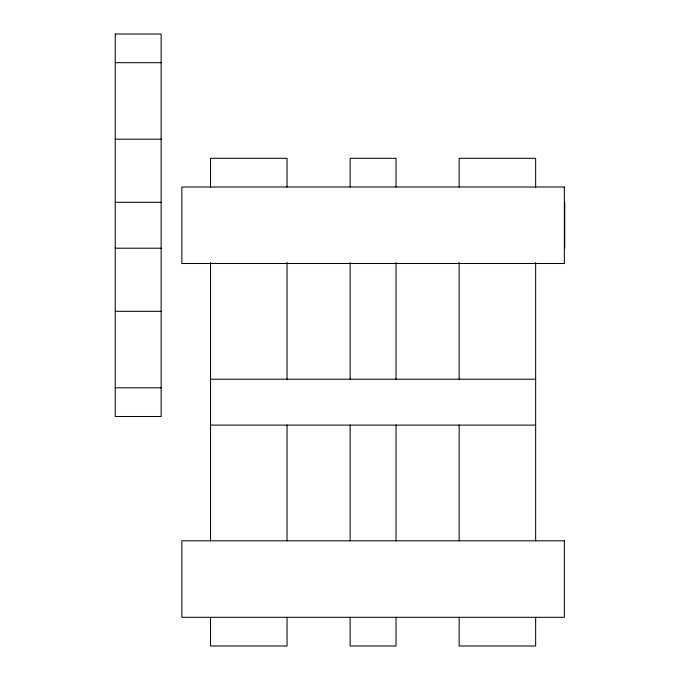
<?xml version="1.0" encoding="UTF-8"?>
<svg xmlns="http://www.w3.org/2000/svg" width="680" height="680" viewBox="0 0 680 680"><rect width="100%" height="100%" fill="white"/><g stroke="black" fill="none" stroke-linecap="round" stroke-linejoin="round"><path stroke-width="1.02" d="M115.243 62.688L161.143 62.688M115.243 139.188L161.143 139.188M115.243 202.3L161.143 202.3M115.243 248.2L161.143 248.2M115.243 311.312L161.143 311.312M210.528 379.202L535.653 379.202M115.243 387.812L161.143 387.812M210.528 425.102L535.653 425.102M564.757 202.3L564.757 248.2M535.653 187L535.653 158.312L459.153 158.312L459.153 187M535.653 262.438L535.653 540.812M535.653 617.312L535.653 646L459.153 646L459.153 617.312M459.153 262.438L459.153 379.312M459.153 425L459.153 540.812M396.041 187L396.041 158.312L350.14 158.312L350.14 187M396.041 262.438L396.041 379.312M396.041 425L396.041 540.812M396.041 617.312L396.041 646L350.14 646L350.14 617.312M350.14 262.438L350.14 379.312M350.14 425L350.14 540.812M287.028 187L287.028 158.312L210.528 158.312L210.528 187M287.028 262.438L287.028 379.312M287.028 425L287.028 540.812M287.028 617.312L287.028 646L210.528 646L210.528 617.312M210.528 262.438L210.528 540.812M115.243 34L115.243 416.5L161.143 416.5L161.143 34L115.243 34M564.34 187L181.84 187L181.84 263.5L564.34 263.5L564.34 187M564.34 540.812L181.84 540.812L181.84 617.312L564.34 617.312L564.34 540.812"/></g></svg>
